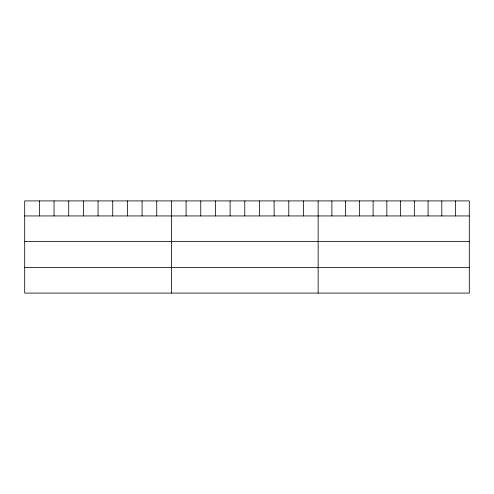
<?xml version="1.0" encoding="UTF-8"?>
<svg xmlns="http://www.w3.org/2000/svg" width="494" height="494" viewBox="0 0 494 494"><rect width="100%" height="100%" fill="white"/><g stroke="black" fill="none" stroke-linecap="round" stroke-linejoin="round"><path stroke-width="0.74" d="M469.3 215.946L469.3 293.09L24.7 293.09L24.7 200.91L469.3 200.91L469.3 215.946L24.7 215.946M24.7 241.399L469.3 241.399M24.7 267.631L469.3 267.631M455.561 200.91L455.561 215.946M441.815 200.91L441.815 215.946M428.076 200.91L428.076 215.946M414.33 200.91L414.33 215.946M400.591 200.91L400.591 215.946M386.845 200.91L386.845 215.946M373.106 200.91L373.106 215.946M359.36 200.91L359.36 215.946M345.621 200.91L345.621 215.946M331.875 200.91L331.875 215.946M318.136 200.91L318.136 293.09M303.464 200.91L303.464 215.946M288.792 200.91L288.792 215.946M274.121 200.91L274.121 215.946M259.449 200.91L259.449 215.946M244.777 200.91L244.777 215.946M230.105 200.91L230.105 215.946M215.433 200.91L215.433 215.946M200.762 200.91L200.762 215.946M186.09 200.91L186.09 215.946M171.418 200.91L171.418 293.09M156.746 200.91L156.746 215.946M142.074 200.91L142.074 215.946M127.403 200.91L127.403 215.946M112.731 200.91L112.731 215.946M98.059 200.91L98.059 215.946M83.387 200.91L83.387 215.946M68.715 200.91L68.715 215.946M54.044 200.91L54.044 215.946M39.372 200.91L39.372 215.946"/></g></svg>
